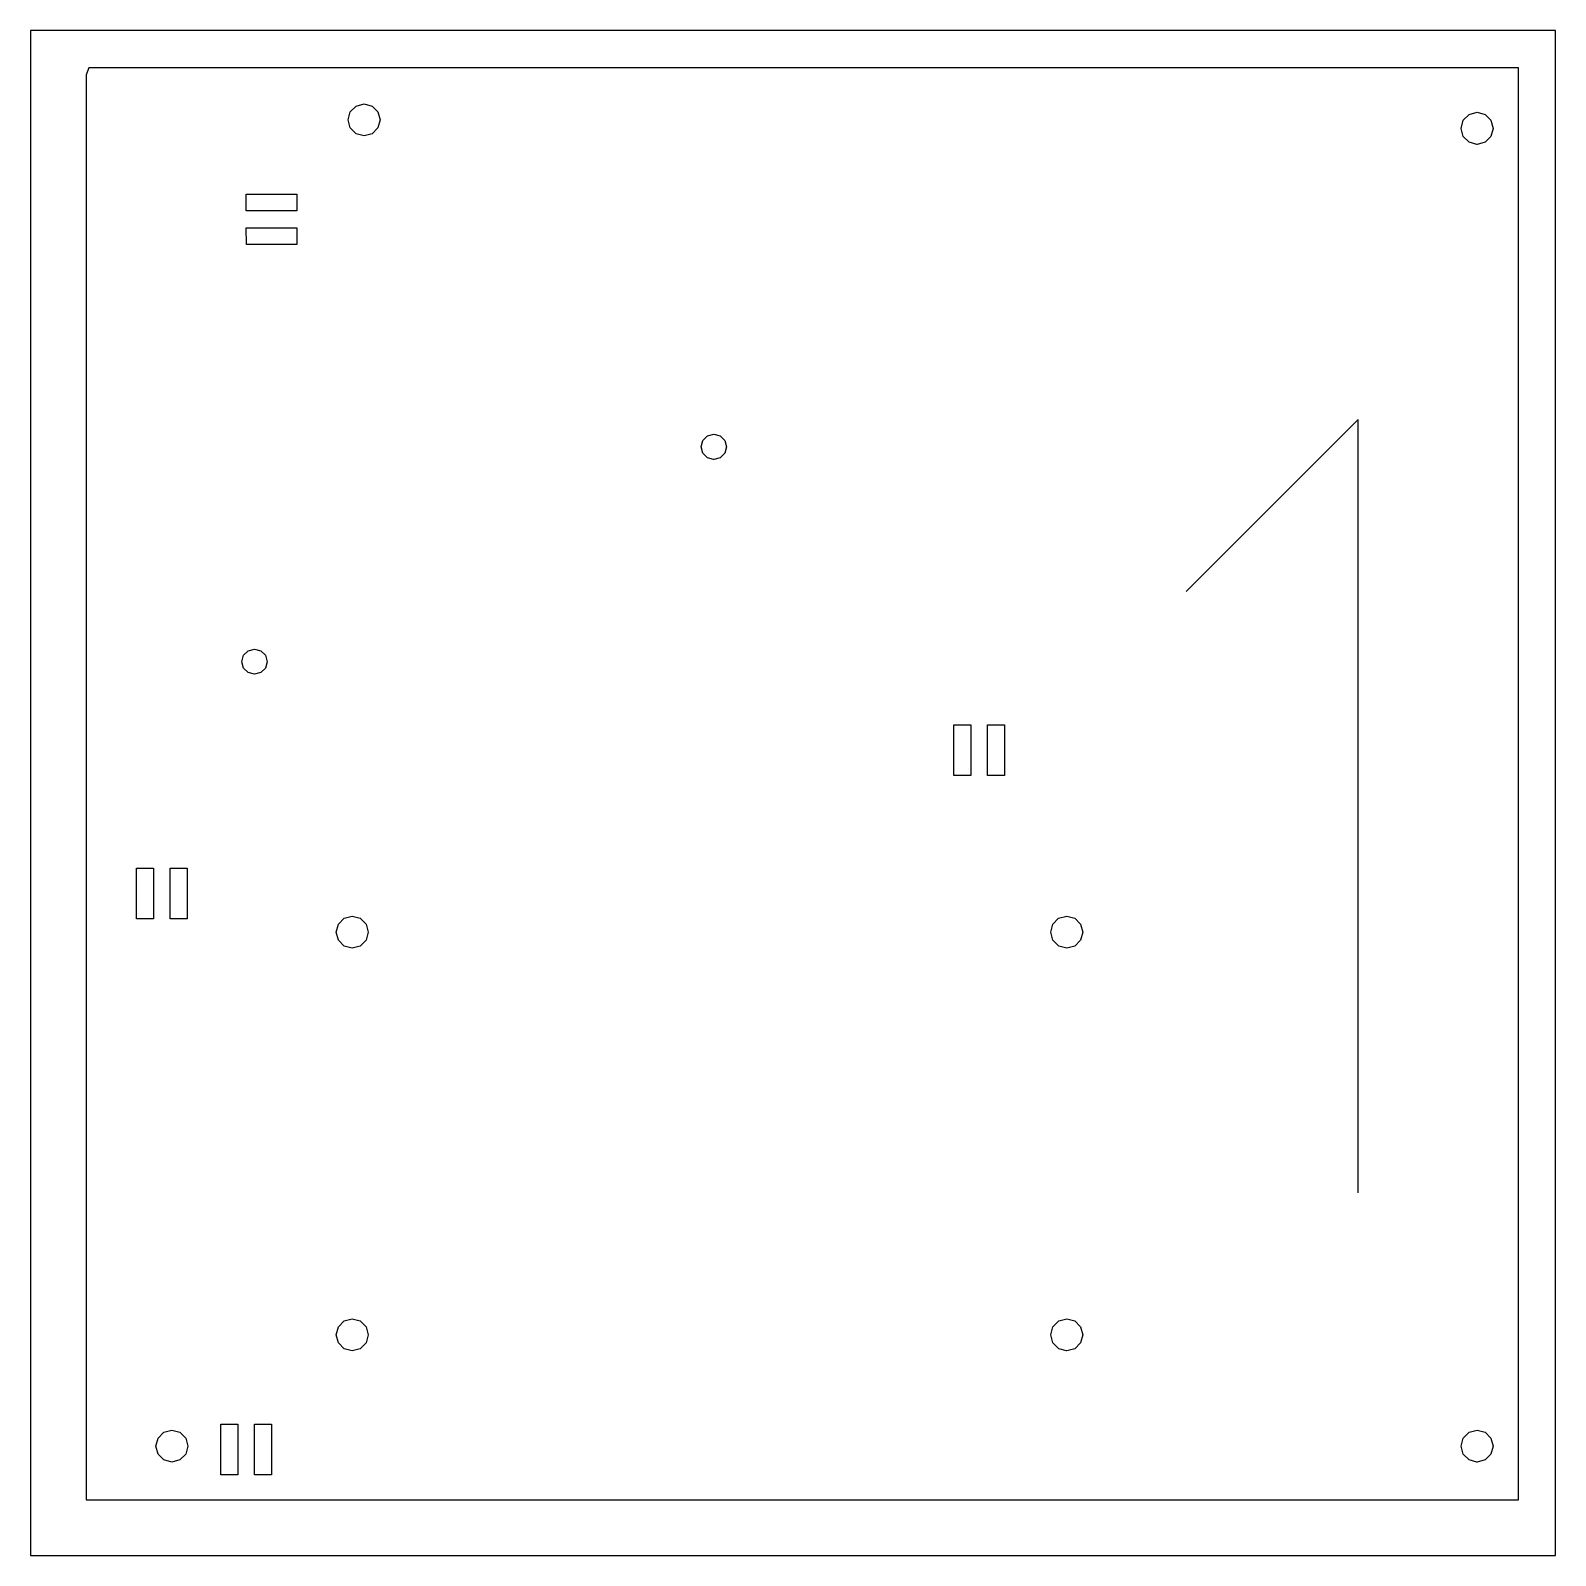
# Model space of a CAD drawing. Header units: metres. Extents: x 0 to 7.13, y 0 to 7.13.
import ezdxf

# ---------------------------------------------------------------- set-up
doc = ezdxf.new("R2010")
doc.units = ezdxf.units.M

msp = doc.modelspace()

# ---------------------------------------------------------------- linework, layer by layer
at = {"layer": 'annotation', "color": 1}
for p, q in [((6.203648, 5.308507), (5.400081, 4.504714)), ((6.203648, 1.69393), (6.203648, 5.308507))]:
    msp.add_line(p, q, dxfattribs=at)
at = {"layer": 'tool_path', "color": 5}
for p, q in [((7.125984, 7.125984), (0, 7.125984)), ((0, 7.125984), (0, 0)), ((7.125984, 0), (7.125984, 7.125984)), ((0.272919, 6.952263), (0.25935, 6.918233)), ((0.25935, 6.918233), (0.25935, 3.219641)), ((1.631863, 6.952263), (0.272919, 6.952263)), ((3.232041, 6.952263), (1.631863, 6.952263)), ((3.289677, 6.952263), (3.232041, 6.952263)), ((6.952343, 6.952263), (3.289677, 6.952263)), ((6.952343, 6.59785), (6.952343, 6.952263)), ((1.493721, 6.745649), (1.521122, 6.773051)), ((1.521122, 6.773051), (1.558602, 6.78309)), ((1.558602, 6.78309), (1.596083, 6.773051)), ((1.596083, 6.773051), (1.623484, 6.745649)), ((1.483681, 6.708169), (1.493721, 6.745649)), ((1.493721, 6.670728), (1.483681, 6.708169)), ((1.623484, 6.745649), (1.633524, 6.708169)), ((1.633524, 6.708169), (1.623484, 6.670728)), ((6.684469, 6.668799), (6.694508, 6.706279)), ((6.694508, 6.706279), (6.72191, 6.733681)), ((6.72191, 6.733681), (6.75939, 6.74372)), ((6.75939, 6.74372), (6.796831, 6.733681)), ((6.796831, 6.733681), (6.824272, 6.706279)), ((6.824272, 6.706279), (6.834311, 6.668799)), ((1.521122, 6.643287), (1.493721, 6.670728)), ((1.558602, 6.633248), (1.521122, 6.643287)), ((1.596083, 6.643287), (1.558602, 6.633248)), ((1.623484, 6.670728), (1.596083, 6.643287)), ((6.694508, 6.631358), (6.684469, 6.668799)), ((6.72191, 6.603917), (6.694508, 6.631358)), ((6.824272, 6.631358), (6.796831, 6.603917)), ((6.834311, 6.668799), (6.824272, 6.631358)), ((6.758974, 6.593989), (6.72191, 6.603917)), ((6.75939, 6.593878), (6.758974, 6.593989)), ((6.796831, 6.603917), (6.75939, 6.593878)), ((6.952343, 6.553781), (6.952343, 6.59785)), ((6.952343, 0.289454), (6.952343, 6.553781)), ((1.007303, 6.282854), (1.007303, 6.361831)), ((1.007303, 6.361831), (1.24376, 6.361831)), ((1.24376, 6.361831), (1.24376, 6.282854)), ((1.24376, 6.282854), (1.007303, 6.282854)), ((1.007303, 6.20435), (1.24376, 6.20435)), ((1.009924, 6.125374), (1.007303, 6.20435)), ((1.24376, 6.20435), (1.24376, 6.125374)), ((1.24376, 6.125374), (1.009924, 6.125374)), ((3.133287, 5.18061), (3.141201, 5.210216)), ((3.141201, 5.210216), (3.162854, 5.23187)), ((3.162854, 5.23187), (3.192461, 5.239783)), ((3.192461, 5.239783), (3.222067, 5.23187)), ((3.222067, 5.23187), (3.243721, 5.210216)), ((3.243721, 5.210216), (3.251634, 5.18061)), ((3.141201, 5.151004), (3.133287, 5.18061)), ((3.162854, 5.12935), (3.141201, 5.151004)), ((3.243721, 5.151004), (3.222067, 5.12935)), ((3.251634, 5.18061), (3.243721, 5.151004)), ((3.192133, 5.121525), (3.162854, 5.12935)), ((3.192461, 5.121437), (3.192133, 5.121525)), ((3.222067, 5.12935), (3.192461, 5.121437)), ((0.987618, 4.176673), (0.995531, 4.206279)), ((0.995531, 4.206279), (1.016945, 4.227693)), ((1.016945, 4.227693), (1.046791, 4.235846)), ((1.046791, 4.235846), (1.076398, 4.227933)), ((1.076398, 4.227933), (1.098051, 4.206279)), ((1.098051, 4.206279), (1.105965, 4.176673)), ((0.995771, 4.146827), (0.987618, 4.176673)), ((1.017185, 4.125413), (0.995771, 4.146827)), ((1.098051, 4.147067), (1.076398, 4.125413)), ((1.105965, 4.176673), (1.098051, 4.147067)), ((1.046463, 4.117588), (1.017185, 4.125413)), ((1.046791, 4.1175), (1.046463, 4.117588)), ((1.076398, 4.125413), (1.046791, 4.1175)), ((4.31439, 3.645059), (4.31439, 3.881516)), ((4.31439, 3.881516), (4.393366, 3.881516)), ((4.393366, 3.881516), (4.393366, 3.645059)), ((4.47187, 3.645059), (4.47187, 3.881516)), ((4.47187, 3.881516), (4.550846, 3.881516)), ((4.550846, 3.881516), (4.550846, 3.645059)), ((4.393366, 3.645059), (4.31439, 3.645059)), ((4.550846, 3.645059), (4.47187, 3.645059)), ((0.25935, 3.219641), (0.25935, 3.209604)), ((0.25935, 3.209604), (0.25935, 0.289454)), ((0.495492, 2.975768), (0.495492, 3.212224)), ((0.495492, 3.212224), (0.574468, 3.212224)), ((0.574468, 3.212224), (0.574468, 2.975768)), ((0.652973, 2.975768), (0.652973, 3.212224)), ((0.652973, 3.212224), (0.731949, 3.212224)), ((0.731949, 3.212224), (0.731949, 2.975768)), ((0.574468, 2.975768), (0.495492, 2.975768)), ((0.731074, 2.975768), (0.652973, 2.975768)), ((0.731949, 2.975768), (0.731074, 2.975768)), ((1.428563, 2.912894), (1.438602, 2.950334)), ((1.438602, 2.950334), (1.466043, 2.977775)), ((1.466043, 2.977775), (1.503484, 2.987815)), ((1.503484, 2.987815), (1.540964, 2.977775)), ((1.540964, 2.977775), (1.568366, 2.950334)), ((1.568366, 2.950334), (1.578405, 2.912894)), ((4.767146, 2.912894), (4.777185, 2.950334)), ((4.777185, 2.950334), (4.804322, 2.977471)), ((4.804322, 2.977471), (4.842067, 2.987815)), ((4.842067, 2.987815), (4.879547, 2.977775)), ((4.879547, 2.977775), (4.906949, 2.950334)), ((4.906949, 2.950334), (4.916988, 2.912894)), ((1.438602, 2.875413), (1.428563, 2.912894)), ((1.466043, 2.848012), (1.438602, 2.875413)), ((1.568366, 2.875413), (1.540964, 2.848012)), ((1.578405, 2.912894), (1.568366, 2.875413)), ((4.777185, 2.875413), (4.767146, 2.912894)), ((4.804626, 2.848012), (4.777185, 2.875413)), ((4.906949, 2.875413), (4.879547, 2.848012)), ((4.916988, 2.912894), (4.906949, 2.875413)), ((1.503069, 2.838084), (1.466043, 2.848012)), ((1.503484, 2.837972), (1.503069, 2.838084)), ((1.540964, 2.848012), (1.503484, 2.837972)), ((4.842067, 2.837972), (4.804626, 2.848012)), ((4.879547, 2.848012), (4.842067, 2.837972)), ((1.438602, 1.068445), (1.466004, 1.095886)), ((1.466004, 1.095886), (1.503445, 1.105925)), ((1.503445, 1.105925), (1.540846, 1.095886)), ((1.540846, 1.095886), (1.568287, 1.068445)), ((4.777185, 1.068445), (4.804626, 1.095886)), ((4.804626, 1.095886), (4.842067, 1.105925)), ((4.842067, 1.105925), (4.879547, 1.095886)), ((4.879547, 1.095886), (4.906949, 1.068445)), ((1.428563, 1.031004), (1.438602, 1.068445)), ((1.438602, 0.993524), (1.428563, 1.031004)), ((1.568287, 1.068445), (1.578287, 1.031004)), ((1.578287, 1.031004), (1.568287, 0.993524)), ((4.767146, 1.031004), (4.777185, 1.068445)), ((4.777185, 0.993524), (4.767146, 1.031004)), ((4.906949, 1.068445), (4.916988, 1.031004)), ((4.916988, 1.031004), (4.906949, 0.993524)), ((1.466004, 0.966122), (1.438602, 0.993524)), ((1.50303, 0.956194), (1.466004, 0.966122)), ((1.503445, 0.956082), (1.50303, 0.956194)), ((1.540846, 0.966122), (1.503445, 0.956082)), ((1.568287, 0.993524), (1.540846, 0.966122)), ((4.804626, 0.966122), (4.777185, 0.993524)), ((4.841652, 0.956194), (4.804626, 0.966122)), ((4.842067, 0.956082), (4.841652, 0.956194)), ((4.879547, 0.966122), (4.842067, 0.956082)), ((4.906949, 0.993524), (4.879547, 0.966122)), ((0.596083, 0.548799), (0.623524, 0.5762)), ((0.623524, 0.5762), (0.660964, 0.58624)), ((0.660964, 0.58624), (0.698445, 0.5762)), ((0.698445, 0.5762), (0.725846, 0.548799)), ((0.889193, 0.377343), (0.889193, 0.613799)), ((0.889193, 0.613799), (0.968169, 0.613799)), ((0.968169, 0.613799), (0.968169, 0.377343)), ((1.046673, 0.377343), (1.046673, 0.613799)), ((1.046673, 0.613799), (1.12565, 0.613799)), ((1.12565, 0.613799), (1.12565, 0.377343)), ((6.694508, 0.548799), (6.72191, 0.5762)), ((6.72191, 0.5762), (6.75939, 0.58624)), ((6.75939, 0.58624), (6.796831, 0.5762)), ((6.796831, 0.5762), (6.824272, 0.548799)), ((0.586043, 0.511319), (0.596083, 0.548799)), ((0.596083, 0.473878), (0.586043, 0.511319)), ((0.725846, 0.548799), (0.735886, 0.511319)), ((0.735886, 0.511319), (0.725846, 0.473878)), ((6.684469, 0.511319), (6.694508, 0.548799)), ((6.694508, 0.473878), (6.684469, 0.511319)), ((6.824272, 0.548799), (6.834311, 0.511319)), ((6.834311, 0.511319), (6.824272, 0.473878)), ((0.623524, 0.446437), (0.596083, 0.473878)), ((0.660964, 0.436398), (0.623524, 0.446437)), ((0.698445, 0.446437), (0.660964, 0.436398)), ((0.725846, 0.473878), (0.698445, 0.446437)), ((6.72191, 0.446437), (6.694508, 0.473878)), ((6.758974, 0.436509), (6.72191, 0.446437)), ((6.75939, 0.436398), (6.758974, 0.436509)), ((6.796831, 0.446437), (6.75939, 0.436398)), ((6.824272, 0.473878), (6.796831, 0.446437)), ((0.968169, 0.377343), (0.889193, 0.377343)), ((1.12565, 0.377343), (1.046673, 0.377343)), ((0.25935, 0.289454), (0.25935, 0.25935)), ((6.952343, 0.25935), (6.952343, 0.289454)), ((0.25935, 0.25935), (0.333523, 0.25935)), ((0.333523, 0.25935), (6.952343, 0.25935)), ((0, 0), (7.125984, 0))]:
    msp.add_line(p, q, dxfattribs=at)

doc.saveas('drawing.dxf')
